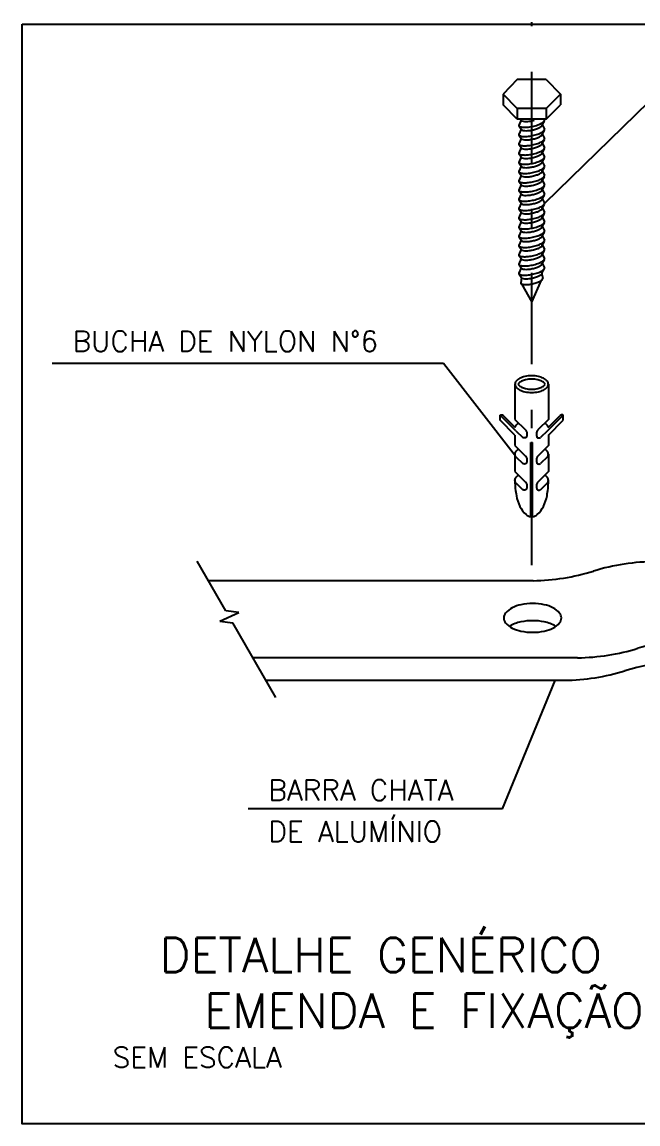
# Model space of a CAD drawing. Extents: x 0 to 11638, y -6007 to 0.
# Drawn here: x 11596.55 to 11599.92, y -5599.98 to -5593.94 of the extents above; entities that cross this region are included whole.
import ezdxf
from ezdxf.enums import TextEntityAlignment as Align

# ---------------------------------------------------------------- set-up
doc = ezdxf.new("R2010")
doc.units = 0
doc.linetypes.add('CONTINUO', pattern=[0])
doc.linetypes.add('DASHDOT', pattern=[1, 0.5, -0.25, 0, -0.25])
for name, color, linetype in [('ELE-BARRA CHATA ALUMÍNIO', 140, 'CONTINUOUS'), ('ELE-FIAÇÃO1', 7, 'CONTINUOUS'), ('ELE-LINHA FINA', 9, 'CONTINUOUS'), ('ELE-TEXTOS', 7, 'CONTINUOUS')]:
    doc.layers.add(name, color=color, linetype=linetype)
doc.styles.add('ROMANS', font='romans.shx', dxfattribs={"height": 0.3})

msp = doc.modelspace()

# ---------------------------------------------------------------- linework, layer by layer
at = {"layer": 'ELE-BARRA CHATA ALUMÍNIO'}
for p, q in [((11599.3454, -5597.0022), (11597.5689, -5597.0022)), ((11599.5892, -5597.4244), (11597.8126, -5597.4244)), ((11599.5179, -5597.5479), (11597.8839, -5597.5479))]:
    msp.add_line(p, q, dxfattribs=at)
msp.add_lwpolyline([(11599.1856, -5597.2062, 0.174705), (11599.1952, -5597.2328, 0.104203), (11599.2317, -5597.2618, 0.064948), (11599.2793, -5597.2784, 0.051099), (11599.343, -5597.2849, 0.051099), (11599.4066, -5597.2784, 0.064948), (11599.4543, -5597.2618, 0.104203), (11599.4908, -5597.2328, 0.174705), (11599.5004, -5597.2062, 0.174705), (11599.4908, -5597.1795, 0.104203), (11599.4543, -5597.1505, 0.064948), (11599.4066, -5597.134, 0.051099), (11599.343, -5597.1275, 0.051099), (11599.2793, -5597.134, 0.064948), (11599.2317, -5597.1505, 0.104203), (11599.1952, -5597.1795, 0.174705)], format="xyb", close=True, dxfattribs=at)
msp.add_lwpolyline([(11599.4693, -5597.2528, 0.087216), (11599.4066, -5597.2278, 0.051099), (11599.343, -5597.2213, 0.051099), (11599.2793, -5597.2278, 0.087216), (11599.2166, -5597.2528, 0.104203)], format="xyb", dxfattribs=at)
for centre, radius, start, end in [((11600.0167, -5598.0449), 1.1466, 90, 107.31564), ((11599.3267, -5595.8092), 1.1932, 270.90046, 286.99609), ((11600.2605, -5598.4671), 1.1466, 90, 107.31564), ((11599.5704, -5596.2314), 1.1932, 270.90046, 286.99609), ((11600.1892, -5598.5905), 1.1466, 93.90959, 107.31564), ((11599.4992, -5596.3548), 1.1932, 270.90046, 286.99609)]:
    msp.add_arc(centre, radius, start, end, dxfattribs=at)
at = {"layer": 'ELE-FIAÇÃO1'}
for p, q in [((11596.5493, -5599.9768), (11596.5493, -5593.9547)), ((11599.4088, -5594.9351), (11600.051, -5594.3093)), ((11598.8549, -5595.8135), (11596.714, -5595.8135)), ((11599.2486, -5596.3203), (11598.8549, -5595.8135)), ((11599.1783, -5598.2521), (11599.4658, -5597.5479)), ((11599.1783, -5598.2521), (11597.7862, -5598.2521))]:
    msp.add_line(p, q, dxfattribs=at)
at = {"layer": 'ELE-FIAÇÃO1', "linetype": 'CONTINUO'}
msp.add_lwpolyline([(11596.5493, -5593.9547), (11619.7647, -5593.9547), (11619.7647, -5599.9768), (11596.5493, -5599.9768)], close=True, dxfattribs=at)
at = {"layer": 'ELE-LINHA FINA', "linetype": 'DASHDOT'}
msp.add_line((11599.3378, -5596.9168), (11599.3378, -5593.9436), dxfattribs=at)
at = {"layer": 'ELE-LINHA FINA'}
for p, q in [((11599.2585, -5594.259), (11599.1814, -5594.3377)), ((11599.4171, -5594.259), (11599.2585, -5594.259)), ((11599.4171, -5594.259), (11599.4963, -5594.3377)), ((11599.2585, -5594.4164), (11599.1814, -5594.3377)), ((11599.1814, -5594.3377), (11599.1814, -5594.3976)), ((11599.4171, -5594.4164), (11599.4963, -5594.3377)), ((11599.4963, -5594.3377), (11599.4963, -5594.3976)), ((11599.2585, -5594.4763), (11599.1814, -5594.3976)), ((11599.4171, -5594.4164), (11599.2585, -5594.4164)), ((11599.2585, -5594.4164), (11599.2585, -5594.4763)), ((11599.4171, -5594.4763), (11599.4963, -5594.3976)), ((11599.4171, -5594.4164), (11599.4171, -5594.4763)), ((11599.4171, -5594.4763), (11599.2585, -5594.4763)), ((11599.2796, -5594.4794), (11599.2667, -5594.5094)), ((11599.4062, -5594.4866), (11599.3959, -5594.5053)), ((11599.3959, -5594.5053), (11599.4087, -5594.5299)), ((11599.2796, -5594.53), (11599.2667, -5594.56)), ((11599.27, -5594.5141), (11599.2796, -5594.53)), ((11599.27, -5594.5647), (11599.2796, -5594.5806)), ((11599.4062, -5594.5372), (11599.3959, -5594.556)), ((11599.3959, -5594.556), (11599.4087, -5594.5805)), ((11599.2796, -5594.5806), (11599.2667, -5594.6107)), ((11599.2796, -5594.6313), (11599.2667, -5594.6613)), ((11599.27, -5594.6154), (11599.2796, -5594.6313)), ((11599.4062, -5594.5879), (11599.3959, -5594.6066)), ((11599.3959, -5594.6066), (11599.4087, -5594.6311)), ((11599.2796, -5594.6819), (11599.2667, -5594.7119)), ((11599.27, -5594.666), (11599.2796, -5594.6819)), ((11599.4062, -5594.6385), (11599.3959, -5594.6572)), ((11599.3959, -5594.6572), (11599.4087, -5594.6817)), ((11599.4062, -5594.6891), (11599.3959, -5594.7078)), ((11599.2796, -5594.7325), (11599.2667, -5594.7625)), ((11599.27, -5594.7166), (11599.2796, -5594.7325)), ((11599.3959, -5594.7078), (11599.4087, -5594.7323)), ((11599.4062, -5594.7397), (11599.3959, -5594.7584)), ((11599.2796, -5594.7831), (11599.2667, -5594.8131)), ((11599.27, -5594.7672), (11599.2796, -5594.7831)), ((11599.3959, -5594.7584), (11599.4087, -5594.7829)), ((11599.4062, -5594.7903), (11599.3959, -5594.809)), ((11599.3959, -5594.809), (11599.4087, -5594.8336)), ((11599.2796, -5594.8337), (11599.2667, -5594.8637)), ((11599.27, -5594.8178), (11599.2796, -5594.8337)), ((11599.27, -5594.8684), (11599.2796, -5594.8843)), ((11599.4062, -5594.8409), (11599.3959, -5594.8596)), ((11599.3959, -5594.8596), (11599.4087, -5594.8842)), ((11599.2796, -5594.8843), (11599.2667, -5594.9143)), ((11599.2796, -5594.9349), (11599.2667, -5594.9649)), ((11599.27, -5594.919), (11599.2796, -5594.9349)), ((11599.4062, -5594.8915), (11599.3959, -5594.9102)), ((11599.3959, -5594.9102), (11599.4087, -5594.9348)), ((11599.2796, -5594.9855), (11599.2667, -5595.0155)), ((11599.27, -5594.9696), (11599.2796, -5594.9855)), ((11599.4062, -5594.9421), (11599.3959, -5594.9608)), ((11599.3959, -5594.9608), (11599.4087, -5594.9854)), ((11599.4062, -5594.9928), (11599.3959, -5595.0115)), ((11599.2796, -5595.0362), (11599.2667, -5595.0662)), ((11599.27, -5595.0203), (11599.2796, -5595.0362)), ((11599.3959, -5595.0115), (11599.4087, -5595.036)), ((11599.4062, -5595.0434), (11599.3959, -5595.0621)), ((11599.2796, -5595.0868), (11599.2667, -5595.1168)), ((11599.27, -5595.0709), (11599.2796, -5595.0868)), ((11599.3959, -5595.0621), (11599.4087, -5595.0866)), ((11599.4062, -5595.094), (11599.3959, -5595.1127)), ((11599.3959, -5595.1127), (11599.4087, -5595.1372)), ((11599.2796, -5595.1374), (11599.2667, -5595.1674)), ((11599.27, -5595.1215), (11599.2796, -5595.1374)), ((11599.27, -5595.1721), (11599.2796, -5595.188)), ((11599.4062, -5595.1446), (11599.3959, -5595.1633)), ((11599.3959, -5595.1633), (11599.4087, -5595.1878)), ((11599.2796, -5595.188), (11599.2667, -5595.218)), ((11599.27, -5595.2227), (11599.2796, -5595.2386)), ((11599.4062, -5595.1952), (11599.3959, -5595.2139)), ((11599.3959, -5595.2139), (11599.4087, -5595.2384)), ((11599.2796, -5595.2386), (11599.2667, -5595.2686)), ((11599.2796, -5595.2892), (11599.2667, -5595.3192)), ((11599.27, -5595.2733), (11599.2796, -5595.2892)), ((11599.4062, -5595.2458), (11599.3959, -5595.2645)), ((11599.3959, -5595.2645), (11599.4087, -5595.2891)), ((11599.2692, -5595.3234), (11599.2796, -5595.3412)), ((11599.2816, -5595.3446), (11599.2776, -5595.372)), ((11599.3378, -5595.4768), (11599.392, -5595.357)), ((11599.3924, -5595.324), (11599.3991, -5595.3462)), ((11599.3959, -5595.3165), (11599.4045, -5595.2982)), ((11599.2819, -5595.3768), (11599.3378, -5595.4768)), ((11599.2464, -5595.9262), (11599.2464, -5596.1191)), ((11599.4291, -5595.9262), (11599.4291, -5596.1191)), ((11599.1652, -5596.124), (11599.1652, -5596.0953)), ((11599.2513, -5596.1814), (11599.1652, -5596.0953)), ((11599.2464, -5596.2052), (11599.1652, -5596.124)), ((11599.2469, -5596.1627), (11599.1816, -5596.0973)), ((11599.2464, -5596.1191), (11599.3038, -5596.1765)), ((11599.4291, -5596.1191), (11599.3717, -5596.1765)), ((11599.4242, -5596.1814), (11599.5104, -5596.0953)), ((11599.4286, -5596.1627), (11599.494, -5596.0973)), ((11599.4291, -5596.2052), (11599.5104, -5596.124)), ((11599.5104, -5596.124), (11599.5104, -5596.0953)), ((11599.2513, -5596.1814), (11599.2887, -5596.2188)), ((11599.4242, -5596.1814), (11599.3868, -5596.2188)), ((11599.2464, -5596.2052), (11599.2464, -5596.2626)), ((11599.2464, -5596.2626), (11599.3055, -5596.3217)), ((11599.3327, -5596.6517), (11599.3327, -5596.2453)), ((11599.3327, -5596.2453), (11599.3428, -5596.2453)), ((11599.3428, -5596.6517), (11599.3428, -5596.2453)), ((11599.4291, -5596.2626), (11599.37, -5596.3217)), ((11599.4291, -5596.2052), (11599.4291, -5596.2626)), ((11599.2464, -5596.3102), (11599.2464, -5596.4053)), ((11599.4291, -5596.3102), (11599.4291, -5596.4053)), ((11599.2513, -5596.324), (11599.2887, -5596.3614)), ((11599.4242, -5596.324), (11599.3868, -5596.3614)), ((11599.2464, -5596.4053), (11599.3055, -5596.4644)), ((11599.4291, -5596.4053), (11599.37, -5596.4644)), ((11599.2513, -5596.4667), (11599.2887, -5596.504)), ((11599.4242, -5596.4667), (11599.3868, -5596.504)), ((11597.6645, -5597.1679), (11597.507, -5596.8951)), ((11597.7347, -5597.1771), (11597.6645, -5597.1679)), ((11597.6323, -5597.2238), (11597.7025, -5597.233)), ((11597.9383, -5597.642), (11597.7021, -5597.2329))]:
    msp.add_line(p, q, dxfattribs=at)
for points in [[(11599.2667, -5594.5094, 0.24548), (11599.2712, -5594.5148, 0.082009), (11599.2906, -5594.5195, 0.04047), (11599.3125, -5594.5193, 0.029714), (11599.3421, -5594.5148, 0.029714), (11599.3709, -5594.5069, 0.04047), (11599.391, -5594.4982, 0.082009), (11599.4068, -5594.486, 0.24548), (11599.4087, -5594.4793, 0.24548)], [(11599.2796, -5594.4794, 0.24548), (11599.2833, -5594.4839, 0.082009), (11599.2992, -5594.4877, 0.04047), (11599.3172, -5594.4875, 0.029714), (11599.3413, -5594.4838, 0.013189), (11599.3519, -5594.4813, 0.04047)], [(11599.2796, -5594.53, 0.24548), (11599.2833, -5594.5345, 0.082009), (11599.2992, -5594.5383, 0.04047), (11599.3172, -5594.5381, 0.029714), (11599.3413, -5594.5344, 0.029714), (11599.3649, -5594.528, 0.04047), (11599.3814, -5594.5208, 0.082009), (11599.3944, -5594.5109, 0.24548), (11599.3959, -5594.5053, 0.24548)], [(11599.2667, -5594.56, 0.24548), (11599.2712, -5594.5655, 0.082009), (11599.2906, -5594.5701, 0.04047), (11599.3125, -5594.5699, 0.029714), (11599.3421, -5594.5654, 0.029714), (11599.3709, -5594.5575, 0.04047), (11599.391, -5594.5488, 0.082009), (11599.4068, -5594.5366, 0.24548), (11599.4087, -5594.5299, 0.24548)], [(11599.2796, -5594.5806, 0.24548), (11599.2833, -5594.5851, 0.082009), (11599.2992, -5594.5889, 0.04047), (11599.3172, -5594.5887, 0.029714), (11599.3413, -5594.5851, 0.029714), (11599.3649, -5594.5786, 0.04047), (11599.3814, -5594.5714, 0.082009), (11599.3944, -5594.5615, 0.24548), (11599.3959, -5594.556, 0.24548)], [(11599.2667, -5594.6107, 0.24548), (11599.2712, -5594.6161, 0.082009), (11599.2906, -5594.6207, 0.04047), (11599.3125, -5594.6205, 0.029714), (11599.3421, -5594.616, 0.029714), (11599.3709, -5594.6081, 0.04047), (11599.391, -5594.5994, 0.082009), (11599.4068, -5594.5873, 0.24548), (11599.4087, -5594.5805, 0.24548)], [(11599.2667, -5594.6613, 0.24548), (11599.2712, -5594.6667, 0.082009), (11599.2906, -5594.6713, 0.04047), (11599.3125, -5594.6711, 0.029714), (11599.3421, -5594.6667, 0.029714), (11599.3709, -5594.6587, 0.04047), (11599.391, -5594.65, 0.082009), (11599.4068, -5594.6379, 0.24548), (11599.4087, -5594.6311, 0.24548)], [(11599.2796, -5594.6313, 0.24548), (11599.2833, -5594.6357, 0.082009), (11599.2992, -5594.6395, 0.04047), (11599.3172, -5594.6393, 0.029714), (11599.3413, -5594.6357, 0.029714), (11599.3649, -5594.6292, 0.04047), (11599.3814, -5594.622, 0.082009), (11599.3944, -5594.6121, 0.24548), (11599.3959, -5594.6066, 0.24548)], [(11599.2667, -5594.7119, 0.24548), (11599.2712, -5594.7173, 0.082009), (11599.2906, -5594.7219, 0.04047), (11599.3125, -5594.7217, 0.029714), (11599.3421, -5594.7173, 0.029714), (11599.3709, -5594.7093, 0.04047), (11599.391, -5594.7006, 0.082009), (11599.4068, -5594.6885, 0.24548), (11599.4087, -5594.6817, 0.24548)], [(11599.2796, -5594.6819, 0.24548), (11599.2833, -5594.6863, 0.082009), (11599.2992, -5594.6901, 0.04047), (11599.3172, -5594.6899, 0.029714), (11599.3413, -5594.6863, 0.029714), (11599.3649, -5594.6798, 0.04047), (11599.3814, -5594.6726, 0.082009), (11599.3944, -5594.6627, 0.24548), (11599.3959, -5594.6572, 0.24548)], [(11599.2667, -5594.7625, 0.24548), (11599.2712, -5594.7679, 0.082009), (11599.2906, -5594.7725, 0.04047), (11599.3125, -5594.7723, 0.029714), (11599.3421, -5594.7679, 0.029714), (11599.3709, -5594.7599, 0.04047), (11599.391, -5594.7512, 0.082009), (11599.4068, -5594.7391, 0.24548), (11599.4087, -5594.7323, 0.24548)], [(11599.2796, -5594.7325, 0.24548), (11599.2833, -5594.7369, 0.082009), (11599.2992, -5594.7407, 0.04047), (11599.3172, -5594.7405, 0.029714), (11599.3413, -5594.7369, 0.029714), (11599.3649, -5594.7304, 0.04047), (11599.3814, -5594.7233, 0.082009), (11599.3944, -5594.7133, 0.24548), (11599.3959, -5594.7078, 0.24548)], [(11599.2667, -5594.8131, 0.24548), (11599.2712, -5594.8185, 0.082009), (11599.2906, -5594.8232, 0.04047), (11599.3125, -5594.8229, 0.029714), (11599.3421, -5594.8185, 0.029714), (11599.3709, -5594.8106, 0.04047), (11599.391, -5594.8018, 0.082009), (11599.4068, -5594.7897, 0.24548), (11599.4087, -5594.7829, 0.24548)], [(11599.2796, -5594.7831, 0.24548), (11599.2833, -5594.7875, 0.082009), (11599.2992, -5594.7913, 0.04047), (11599.3172, -5594.7912, 0.029714), (11599.3413, -5594.7875, 0.029714), (11599.3649, -5594.781, 0.04047), (11599.3814, -5594.7739, 0.082009), (11599.3944, -5594.7639, 0.24548), (11599.3959, -5594.7584, 0.24548)], [(11599.2796, -5594.8337, 0.24548), (11599.2833, -5594.8381, 0.082009), (11599.2992, -5594.8419, 0.04047), (11599.3172, -5594.8418, 0.029714), (11599.3413, -5594.8381, 0.029714), (11599.3649, -5594.8316, 0.04047), (11599.3814, -5594.8245, 0.082009), (11599.3944, -5594.8145, 0.24548), (11599.3959, -5594.809, 0.24548)], [(11599.2667, -5594.8637, 0.24548), (11599.2712, -5594.8691, 0.082009), (11599.2906, -5594.8738, 0.04047), (11599.3125, -5594.8736, 0.029714), (11599.3421, -5594.8691, 0.029714), (11599.3709, -5594.8612, 0.04047), (11599.391, -5594.8524, 0.082009), (11599.4068, -5594.8403, 0.24548), (11599.4087, -5594.8336, 0.24548)], [(11599.2796, -5594.8843, 0.24548), (11599.2833, -5594.8887, 0.082009), (11599.2992, -5594.8926, 0.04047), (11599.3172, -5594.8924, 0.029714), (11599.3413, -5594.8887, 0.029714), (11599.3649, -5594.8822, 0.04047), (11599.3814, -5594.8751, 0.082009), (11599.3944, -5594.8652, 0.24548), (11599.3959, -5594.8596, 0.24548)], [(11599.2667, -5594.9143, 0.24548), (11599.2712, -5594.9197, 0.082009), (11599.2906, -5594.9244, 0.04047), (11599.3125, -5594.9242, 0.029714), (11599.3421, -5594.9197, 0.029714), (11599.3709, -5594.9118, 0.04047), (11599.391, -5594.9031, 0.082009), (11599.4068, -5594.8909, 0.24548), (11599.4087, -5594.8842, 0.24548)], [(11599.2667, -5594.9649, 0.24548), (11599.2712, -5594.9703, 0.082009), (11599.2906, -5594.975, 0.04047), (11599.3125, -5594.9748, 0.029714), (11599.3421, -5594.9703, 0.029714), (11599.3709, -5594.9624, 0.04047), (11599.391, -5594.9537, 0.082009), (11599.4068, -5594.9415, 0.24548), (11599.4087, -5594.9348, 0.24548)], [(11599.2796, -5594.9349, 0.24548), (11599.2833, -5594.9394, 0.082009), (11599.2992, -5594.9432, 0.04047), (11599.3172, -5594.943, 0.029714), (11599.3413, -5594.9393, 0.029714), (11599.3649, -5594.9328, 0.04047), (11599.3814, -5594.9257, 0.082009), (11599.3944, -5594.9158, 0.24548), (11599.3959, -5594.9102, 0.24548)], [(11599.2667, -5595.0155, 0.24548), (11599.2712, -5595.021, 0.082009), (11599.2906, -5595.0256, 0.04047), (11599.3125, -5595.0254, 0.029714), (11599.3421, -5595.0209, 0.029714), (11599.3709, -5595.013, 0.04047), (11599.391, -5595.0043, 0.082009), (11599.4068, -5594.9921, 0.24548), (11599.4087, -5594.9854, 0.24548)], [(11599.2796, -5594.9855, 0.24548), (11599.2833, -5594.99, 0.082009), (11599.2992, -5594.9938, 0.04047), (11599.3172, -5594.9936, 0.029714), (11599.3413, -5594.99, 0.029714), (11599.3649, -5594.9835, 0.04047), (11599.3814, -5594.9763, 0.082009), (11599.3944, -5594.9664, 0.24548), (11599.3959, -5594.9608, 0.24548)], [(11599.2667, -5595.0662, 0.24548), (11599.2712, -5595.0716, 0.082009), (11599.2906, -5595.0762, 0.04047), (11599.3125, -5595.076, 0.029714), (11599.3421, -5595.0715, 0.029714), (11599.3709, -5595.0636, 0.04047), (11599.391, -5595.0549, 0.082009), (11599.4068, -5595.0428, 0.24548), (11599.4087, -5595.036, 0.24548)], [(11599.2796, -5595.0362, 0.24548), (11599.2833, -5595.0406, 0.082009), (11599.2992, -5595.0444, 0.04047), (11599.3172, -5595.0442, 0.029714), (11599.3413, -5595.0406, 0.029714), (11599.3649, -5595.0341, 0.04047), (11599.3814, -5595.0269, 0.082009), (11599.3944, -5595.017, 0.24548), (11599.3959, -5595.0115, 0.24548)], [(11599.2667, -5595.1168, 0.24548), (11599.2712, -5595.1222, 0.082009), (11599.2906, -5595.1268, 0.04047), (11599.3125, -5595.1266, 0.029714), (11599.3421, -5595.1222, 0.029714), (11599.3709, -5595.1142, 0.04047), (11599.391, -5595.1055, 0.082009), (11599.4068, -5595.0934, 0.24548), (11599.4087, -5595.0866, 0.24548)], [(11599.2796, -5595.0868, 0.24548), (11599.2833, -5595.0912, 0.082009), (11599.2992, -5595.095, 0.04047), (11599.3172, -5595.0948, 0.029714), (11599.3413, -5595.0912, 0.029714), (11599.3649, -5595.0847, 0.04047), (11599.3814, -5595.0775, 0.082009), (11599.3944, -5595.0676, 0.24548), (11599.3959, -5595.0621, 0.24548)], [(11599.2796, -5595.1374, 0.24548), (11599.2833, -5595.1418, 0.082009), (11599.2992, -5595.1456, 0.04047), (11599.3172, -5595.1454, 0.029714), (11599.3413, -5595.1418, 0.029714), (11599.3649, -5595.1353, 0.04047), (11599.3814, -5595.1281, 0.082009), (11599.3944, -5595.1182, 0.24548), (11599.3959, -5595.1127, 0.24548)], [(11599.2667, -5595.1674, 0.24548), (11599.2712, -5595.1728, 0.082009), (11599.2906, -5595.1774, 0.04047), (11599.3125, -5595.1772, 0.029714), (11599.3421, -5595.1728, 0.029714), (11599.3709, -5595.1648, 0.04047), (11599.391, -5595.1561, 0.082009), (11599.4068, -5595.144, 0.24548), (11599.4087, -5595.1372, 0.24548)], [(11599.2796, -5595.188, 0.24548), (11599.2833, -5595.1924, 0.082009), (11599.2992, -5595.1962, 0.04047), (11599.3172, -5595.196, 0.029714), (11599.3413, -5595.1924, 0.029714), (11599.3649, -5595.1859, 0.04047), (11599.3814, -5595.1788, 0.082009), (11599.3944, -5595.1688, 0.24548), (11599.3959, -5595.1633, 0.24548)], [(11599.2667, -5595.218, 0.24548), (11599.2712, -5595.2234, 0.082009), (11599.2906, -5595.228, 0.04047), (11599.3125, -5595.2278, 0.029714), (11599.3421, -5595.2234, 0.029714), (11599.3709, -5595.2155, 0.04047), (11599.391, -5595.2067, 0.082009), (11599.4068, -5595.1946, 0.24548), (11599.4087, -5595.1878, 0.24548)], [(11599.2796, -5595.2386, 0.24548), (11599.2833, -5595.243, 0.082009), (11599.2992, -5595.2468, 0.04047), (11599.3172, -5595.2467, 0.029714), (11599.3413, -5595.243, 0.029714), (11599.3649, -5595.2365, 0.04047), (11599.3814, -5595.2294, 0.082009), (11599.3944, -5595.2194, 0.24548), (11599.3959, -5595.2139, 0.24548)], [(11599.2667, -5595.2686, 0.24548), (11599.2712, -5595.274, 0.082009), (11599.2906, -5595.2787, 0.04047), (11599.3125, -5595.2785, 0.029714), (11599.3421, -5595.274, 0.029714), (11599.3709, -5595.2661, 0.04047), (11599.391, -5595.2573, 0.082009), (11599.4068, -5595.2452, 0.24548), (11599.4087, -5595.2384, 0.24548)], [(11599.2667, -5595.3192, 0.24548), (11599.2712, -5595.3246, 0.082009), (11599.2906, -5595.3293, 0.04047), (11599.3125, -5595.3291, 0.029714), (11599.3421, -5595.3246, 0.029714), (11599.3709, -5595.3167, 0.04047), (11599.391, -5595.3079, 0.082009), (11599.4068, -5595.2958, 0.24548), (11599.4087, -5595.2891, 0.24548)], [(11599.2796, -5595.2892, 0.24548), (11599.2833, -5595.2936, 0.082009), (11599.2992, -5595.2974, 0.04047), (11599.3172, -5595.2973, 0.029714), (11599.3413, -5595.2936, 0.029714), (11599.3649, -5595.2871, 0.04047), (11599.3814, -5595.28, 0.082009), (11599.3944, -5595.27, 0.24548), (11599.3959, -5595.2645, 0.24548)], [(11599.2776, -5595.372, 0.24548), (11599.2815, -5595.3766, 0.082009), (11599.298, -5595.3806, 0.04047), (11599.3168, -5595.3804, 0.029714), (11599.3421, -5595.3766, 0.029714), (11599.3667, -5595.3698, 0.04047), (11599.3839, -5595.3623, 0.082009), (11599.3975, -5595.3519, 0.24548), (11599.3991, -5595.3462, 0.24548)], [(11599.2796, -5595.3412, 0.24548), (11599.2833, -5595.3456, 0.082009), (11599.2992, -5595.3494, 0.04047), (11599.3172, -5595.3492, 0.029714), (11599.3413, -5595.3456, 0.029714), (11599.3649, -5595.3391, 0.04047), (11599.3814, -5595.3319, 0.082009), (11599.3944, -5595.322, 0.24548), (11599.3959, -5595.3165, 0.24548)], [(11599.2469, -5596.1627, -0.122515), (11599.252, -5596.1521, -0.074458), (11599.2665, -5596.1392, -0.064948)], [(11599.4286, -5596.1627, 0.122515), (11599.4235, -5596.1521, 0.074458), (11599.4091, -5596.1392, 0.064948)], [(11599.2464, -5596.3102, -0.174705), (11599.252, -5596.2947, -0.074458), (11599.2665, -5596.2818, -0.064948)], [(11599.252, -5596.3257, -0.174705), (11599.2464, -5596.3102, -0.174705)], [(11599.2513, -5596.324, -0.021127), (11599.25, -5596.3229, -0.170198)], [(11599.4291, -5596.3102, 0.174705), (11599.4235, -5596.2947, 0.074458), (11599.4091, -5596.2818, 0.064948)], [(11599.4235, -5596.3257, 0.174705), (11599.4291, -5596.3102, 0.174705)], [(11599.4242, -5596.324, 0.021127), (11599.4255, -5596.3229, 0.170198)], [(11599.2464, -5596.4528, -0.174705), (11599.252, -5596.4374, -0.074458), (11599.2665, -5596.4244, -0.064948)], [(11599.4291, -5596.4528, 0.174705), (11599.4235, -5596.4374, 0.074458), (11599.4091, -5596.4244, 0.064948)], [(11599.2464, -5596.4501, 0.005298), (11599.2463, -5596.4587, 0.048405), (11599.2539, -5596.5371, 0.062165), (11599.2731, -5596.5954, 0.102796), (11599.3072, -5596.6405, 0.153617), (11599.3327, -5596.6517, 0.181773)], [(11599.25, -5596.4655, -0.138405), (11599.2464, -5596.4528, -0.174705)], [(11599.2513, -5596.4667, -0.021127), (11599.25, -5596.4655, -0.170198)], [(11599.3428, -5596.6517, 0.153617), (11599.3683, -5596.6405, 0.102796), (11599.4024, -5596.5954, 0.062165), (11599.4216, -5596.5371, 0.048405), (11599.4292, -5596.4587, 0.005298), (11599.4291, -5596.4501, 0.062165)], [(11599.4235, -5596.4683, 0.174705), (11599.4291, -5596.4528, 0.174705)], [(11599.4242, -5596.4667, 0.021127), (11599.4255, -5596.4655, 0.170198)]]:
    msp.add_lwpolyline(points, format="xyb", dxfattribs=at)
for points in [[(11599.4291, -5595.9262, 0.174705), (11599.4235, -5595.9108, 0.104203), (11599.4024, -5595.8939, 0.064948), (11599.3747, -5595.8844, 0.051099), (11599.3378, -5595.8806, 0.051099), (11599.3008, -5595.8844, 0.064948), (11599.2732, -5595.8939, 0.104203), (11599.252, -5595.9108, 0.174705), (11599.2464, -5595.9262, 0.174705), (11599.252, -5595.9417, 0.104203), (11599.2732, -5595.9585, 0.064948), (11599.3008, -5595.9681, 0.051099), (11599.3378, -5595.9719, 0.051099), (11599.3747, -5595.9681, 0.064948), (11599.4024, -5595.9585, 0.104203), (11599.4235, -5595.9417, 0.174705)], [(11599.4108, -5595.9262, 0.174705), (11599.4095, -5595.9224, 0.104203), (11599.3942, -5595.9103, 0.064948), (11599.371, -5595.9022, 0.051099), (11599.3378, -5595.8988, 0.051099), (11599.3045, -5595.9022, 0.064948), (11599.2813, -5595.9103, 0.104203), (11599.2661, -5595.9224, 0.174705), (11599.2647, -5595.9262, 0.174705), (11599.2661, -5595.9301, 0.104203), (11599.2813, -5595.9422, 0.064948), (11599.3045, -5595.9502, 0.051099), (11599.3378, -5595.9537, 0.051099), (11599.371, -5595.9502, 0.064948), (11599.3942, -5595.9422, 0.104203), (11599.4095, -5595.9301, 0.174705)]]:
    msp.add_lwpolyline(points, format="xyb", close=True, dxfattribs=at)
for points in [[(11599.1652, -5596.0953), (11599.1693, -5596.0936), (11599.1755, -5596.0944), (11599.1816, -5596.0973)], [(11599.5104, -5596.0953), (11599.5062, -5596.0936), (11599.5, -5596.0944), (11599.494, -5596.0973)], [(11599.3038, -5596.1765), (11599.305, -5596.1784), (11599.3061, -5596.18), (11599.307, -5596.1815), (11599.3077, -5596.1829), (11599.3084, -5596.1841), (11599.3089, -5596.1852), (11599.3094, -5596.1862), (11599.3098, -5596.1871), (11599.3102, -5596.188), (11599.3105, -5596.1887), (11599.3107, -5596.1895), (11599.311, -5596.1902), (11599.3112, -5596.1909), (11599.3113, -5596.1916), (11599.3115, -5596.1923), (11599.3116, -5596.1929), (11599.3117, -5596.1937), (11599.3118, -5596.1944), (11599.3119, -5596.1952), (11599.312, -5596.196), (11599.3121, -5596.1968), (11599.3121, -5596.1976), (11599.3121, -5596.1985), (11599.3121, -5596.1993), (11599.3121, -5596.2002), (11599.312, -5596.201), (11599.312, -5596.2019), (11599.3119, -5596.2028), (11599.3118, -5596.2037), (11599.3116, -5596.2045), (11599.3115, -5596.2054), (11599.3114, -5596.2062), (11599.3113, -5596.2071), (11599.3111, -5596.2079), (11599.311, -5596.2087), (11599.3108, -5596.2095), (11599.3107, -5596.2102), (11599.3105, -5596.211), (11599.3103, -5596.2117), (11599.3101, -5596.2124), (11599.3099, -5596.2131), (11599.3097, -5596.2138), (11599.3094, -5596.2145), (11599.3091, -5596.2151), (11599.3088, -5596.2157), (11599.3085, -5596.2163), (11599.3081, -5596.2168), (11599.3078, -5596.2173), (11599.3074, -5596.2177), (11599.307, -5596.2182), (11599.3066, -5596.2185), (11599.3062, -5596.2189), (11599.3058, -5596.2192), (11599.3053, -5596.2194), (11599.3049, -5596.2197), (11599.3044, -5596.2199), (11599.304, -5596.2201), (11599.3035, -5596.2202), (11599.303, -5596.2203), (11599.3025, -5596.2205), (11599.3019, -5596.2206), (11599.3013, -5596.2207), (11599.3006, -5596.2207), (11599.2998, -5596.2208), (11599.2989, -5596.2209), (11599.298, -5596.2209), (11599.2969, -5596.2209), (11599.2956, -5596.2208), (11599.2942, -5596.2205), (11599.2926, -5596.2201), (11599.2907, -5596.2196), (11599.2887, -5596.2188)], [(11599.3717, -5596.1765), (11599.3705, -5596.1784), (11599.3695, -5596.18), (11599.3686, -5596.1815), (11599.3678, -5596.1829), (11599.3671, -5596.1841), (11599.3666, -5596.1852), (11599.3661, -5596.1862), (11599.3657, -5596.1871), (11599.3654, -5596.188), (11599.3651, -5596.1887), (11599.3648, -5596.1895), (11599.3646, -5596.1902), (11599.3644, -5596.1909), (11599.3642, -5596.1916), (11599.364, -5596.1923), (11599.3639, -5596.1929), (11599.3638, -5596.1937), (11599.3637, -5596.1944), (11599.3636, -5596.1952), (11599.3635, -5596.196), (11599.3634, -5596.1968), (11599.3634, -5596.1976), (11599.3634, -5596.1985), (11599.3634, -5596.1993), (11599.3634, -5596.2002), (11599.3635, -5596.201), (11599.3636, -5596.2019), (11599.3637, -5596.2028), (11599.3638, -5596.2037), (11599.3639, -5596.2045), (11599.364, -5596.2054), (11599.3641, -5596.2062), (11599.3643, -5596.2071), (11599.3644, -5596.2079), (11599.3645, -5596.2087), (11599.3647, -5596.2095), (11599.3648, -5596.2102), (11599.365, -5596.211), (11599.3652, -5596.2117), (11599.3654, -5596.2124), (11599.3656, -5596.2131), (11599.3659, -5596.2138), (11599.3661, -5596.2145), (11599.3664, -5596.2151), (11599.3667, -5596.2157), (11599.3671, -5596.2163), (11599.3674, -5596.2168), (11599.3678, -5596.2173), (11599.3681, -5596.2177), (11599.3685, -5596.2182), (11599.3689, -5596.2185), (11599.3693, -5596.2189), (11599.3698, -5596.2192), (11599.3702, -5596.2194), (11599.3706, -5596.2197), (11599.3711, -5596.2199), (11599.3715, -5596.2201), (11599.372, -5596.2202), (11599.3725, -5596.2203), (11599.373, -5596.2205), (11599.3736, -5596.2206), (11599.3742, -5596.2207), (11599.3749, -5596.2207), (11599.3757, -5596.2208), (11599.3766, -5596.2209), (11599.3776, -5596.2209), (11599.3787, -5596.2209), (11599.3799, -5596.2208), (11599.3813, -5596.2205), (11599.3829, -5596.2201), (11599.3848, -5596.2196), (11599.3868, -5596.2188)], [(11599.3038, -5596.3191), (11599.305, -5596.321), (11599.3061, -5596.3226), (11599.307, -5596.3241), (11599.3077, -5596.3255), (11599.3084, -5596.3267), (11599.3089, -5596.3278), (11599.3094, -5596.3288), (11599.3098, -5596.3297), (11599.3102, -5596.3306), (11599.3105, -5596.3314), (11599.3107, -5596.3321), (11599.311, -5596.3328), (11599.3112, -5596.3335), (11599.3113, -5596.3342), (11599.3115, -5596.3349), (11599.3116, -5596.3356), (11599.3117, -5596.3363), (11599.3118, -5596.337), (11599.3119, -5596.3378), (11599.312, -5596.3386), (11599.3121, -5596.3394), (11599.3121, -5596.3402), (11599.3121, -5596.3411), (11599.3121, -5596.3419), (11599.3121, -5596.3428), (11599.312, -5596.3437), (11599.312, -5596.3445), (11599.3119, -5596.3454), (11599.3118, -5596.3463), (11599.3116, -5596.3472), (11599.3115, -5596.348), (11599.3114, -5596.3489), (11599.3113, -5596.3497), (11599.3111, -5596.3505), (11599.311, -5596.3513), (11599.3108, -5596.3521), (11599.3107, -5596.3529), (11599.3105, -5596.3536), (11599.3103, -5596.3543), (11599.3101, -5596.3551), (11599.3099, -5596.3558), (11599.3097, -5596.3564), (11599.3094, -5596.3571), (11599.3091, -5596.3577), (11599.3088, -5596.3583), (11599.3085, -5596.3589), (11599.3081, -5596.3594), (11599.3078, -5596.3599), (11599.3074, -5596.3604), (11599.307, -5596.3608), (11599.3066, -5596.3612), (11599.3062, -5596.3615), (11599.3058, -5596.3618), (11599.3053, -5596.3621), (11599.3049, -5596.3623), (11599.3044, -5596.3625), (11599.304, -5596.3627), (11599.3035, -5596.3628), (11599.303, -5596.363), (11599.3025, -5596.3631), (11599.3019, -5596.3632), (11599.3013, -5596.3633), (11599.3006, -5596.3634), (11599.2998, -5596.3634), (11599.2989, -5596.3635), (11599.298, -5596.3635), (11599.2969, -5596.3635), (11599.2956, -5596.3634), (11599.2942, -5596.3632), (11599.2926, -5596.3628), (11599.2907, -5596.3622), (11599.2887, -5596.3614)], [(11599.3717, -5596.3191), (11599.3705, -5596.321), (11599.3695, -5596.3226), (11599.3686, -5596.3241), (11599.3678, -5596.3255), (11599.3671, -5596.3267), (11599.3666, -5596.3278), (11599.3661, -5596.3288), (11599.3657, -5596.3297), (11599.3654, -5596.3306), (11599.3651, -5596.3314), (11599.3648, -5596.3321), (11599.3646, -5596.3328), (11599.3644, -5596.3335), (11599.3642, -5596.3342), (11599.364, -5596.3349), (11599.3639, -5596.3356), (11599.3638, -5596.3363), (11599.3637, -5596.337), (11599.3636, -5596.3378), (11599.3635, -5596.3386), (11599.3634, -5596.3394), (11599.3634, -5596.3402), (11599.3634, -5596.3411), (11599.3634, -5596.3419), (11599.3634, -5596.3428), (11599.3635, -5596.3437), (11599.3636, -5596.3445), (11599.3637, -5596.3454), (11599.3638, -5596.3463), (11599.3639, -5596.3472), (11599.364, -5596.348), (11599.3641, -5596.3489), (11599.3643, -5596.3497), (11599.3644, -5596.3505), (11599.3645, -5596.3513), (11599.3647, -5596.3521), (11599.3648, -5596.3529), (11599.365, -5596.3536), (11599.3652, -5596.3543), (11599.3654, -5596.3551), (11599.3656, -5596.3558), (11599.3659, -5596.3564), (11599.3661, -5596.3571), (11599.3664, -5596.3577), (11599.3667, -5596.3583), (11599.3671, -5596.3589), (11599.3674, -5596.3594), (11599.3678, -5596.3599), (11599.3681, -5596.3604), (11599.3685, -5596.3608), (11599.3689, -5596.3612), (11599.3693, -5596.3615), (11599.3698, -5596.3618), (11599.3702, -5596.3621), (11599.3706, -5596.3623), (11599.3711, -5596.3625), (11599.3715, -5596.3627), (11599.372, -5596.3628), (11599.3725, -5596.363), (11599.373, -5596.3631), (11599.3736, -5596.3632), (11599.3742, -5596.3633), (11599.3749, -5596.3634), (11599.3757, -5596.3634), (11599.3766, -5596.3635), (11599.3776, -5596.3635), (11599.3787, -5596.3635), (11599.3799, -5596.3634), (11599.3813, -5596.3632), (11599.3829, -5596.3628), (11599.3848, -5596.3622), (11599.3868, -5596.3614)], [(11599.3038, -5596.4618), (11599.305, -5596.4636), (11599.3061, -5596.4653), (11599.307, -5596.4668), (11599.3077, -5596.4681), (11599.3084, -5596.4693), (11599.3089, -5596.4704), (11599.3094, -5596.4714), (11599.3098, -5596.4724), (11599.3102, -5596.4732), (11599.3105, -5596.474), (11599.3107, -5596.4747), (11599.311, -5596.4755), (11599.3112, -5596.4761), (11599.3113, -5596.4768), (11599.3115, -5596.4775), (11599.3116, -5596.4782), (11599.3117, -5596.4789), (11599.3118, -5596.4797), (11599.3119, -5596.4804), (11599.312, -5596.4812), (11599.3121, -5596.482), (11599.3121, -5596.4829), (11599.3121, -5596.4837), (11599.3121, -5596.4846), (11599.3121, -5596.4854), (11599.312, -5596.4863), (11599.312, -5596.4872), (11599.3119, -5596.488), (11599.3118, -5596.4889), (11599.3116, -5596.4898), (11599.3115, -5596.4906), (11599.3114, -5596.4915), (11599.3113, -5596.4923), (11599.3111, -5596.4931), (11599.311, -5596.4939), (11599.3108, -5596.4947), (11599.3107, -5596.4955), (11599.3105, -5596.4962), (11599.3103, -5596.497), (11599.3101, -5596.4977), (11599.3099, -5596.4984), (11599.3097, -5596.4991), (11599.3094, -5596.4997), (11599.3091, -5596.5003), (11599.3088, -5596.5009), (11599.3085, -5596.5015), (11599.3081, -5596.5021), (11599.3078, -5596.5025), (11599.3074, -5596.503), (11599.307, -5596.5034), (11599.3066, -5596.5038), (11599.3062, -5596.5041), (11599.3058, -5596.5044), (11599.3053, -5596.5047), (11599.3049, -5596.5049), (11599.3044, -5596.5051), (11599.304, -5596.5053), (11599.3035, -5596.5055), (11599.303, -5596.5056), (11599.3025, -5596.5057), (11599.3019, -5596.5058), (11599.3013, -5596.5059), (11599.3006, -5596.506), (11599.2998, -5596.5061), (11599.2989, -5596.5061), (11599.298, -5596.5062), (11599.2969, -5596.5061), (11599.2956, -5596.506), (11599.2942, -5596.5058), (11599.2926, -5596.5054), (11599.2907, -5596.5048), (11599.2887, -5596.504)], [(11599.3717, -5596.4618), (11599.3705, -5596.4636), (11599.3695, -5596.4653), (11599.3686, -5596.4668), (11599.3678, -5596.4681), (11599.3671, -5596.4693), (11599.3666, -5596.4704), (11599.3661, -5596.4714), (11599.3657, -5596.4724), (11599.3654, -5596.4732), (11599.3651, -5596.474), (11599.3648, -5596.4747), (11599.3646, -5596.4755), (11599.3644, -5596.4761), (11599.3642, -5596.4768), (11599.364, -5596.4775), (11599.3639, -5596.4782), (11599.3638, -5596.4789), (11599.3637, -5596.4797), (11599.3636, -5596.4804), (11599.3635, -5596.4812), (11599.3634, -5596.482), (11599.3634, -5596.4829), (11599.3634, -5596.4837), (11599.3634, -5596.4846), (11599.3634, -5596.4854), (11599.3635, -5596.4863), (11599.3636, -5596.4872), (11599.3637, -5596.488), (11599.3638, -5596.4889), (11599.3639, -5596.4898), (11599.364, -5596.4906), (11599.3641, -5596.4915), (11599.3643, -5596.4923), (11599.3644, -5596.4931), (11599.3645, -5596.4939), (11599.3647, -5596.4947), (11599.3648, -5596.4955), (11599.365, -5596.4962), (11599.3652, -5596.497), (11599.3654, -5596.4977), (11599.3656, -5596.4984), (11599.3659, -5596.4991), (11599.3661, -5596.4997), (11599.3664, -5596.5003), (11599.3667, -5596.5009), (11599.3671, -5596.5015), (11599.3674, -5596.5021), (11599.3678, -5596.5025), (11599.3681, -5596.503), (11599.3685, -5596.5034), (11599.3689, -5596.5038), (11599.3693, -5596.5041), (11599.3698, -5596.5044), (11599.3702, -5596.5047), (11599.3706, -5596.5049), (11599.3711, -5596.5051), (11599.3715, -5596.5053), (11599.372, -5596.5055), (11599.3725, -5596.5056), (11599.373, -5596.5057), (11599.3736, -5596.5058), (11599.3742, -5596.5059), (11599.3749, -5596.506), (11599.3757, -5596.5061), (11599.3766, -5596.5061), (11599.3776, -5596.5062), (11599.3787, -5596.5061), (11599.3799, -5596.506), (11599.3813, -5596.5058), (11599.3829, -5596.5054), (11599.3848, -5596.5048), (11599.3868, -5596.504)], [(11597.6323, -5597.2238), (11597.7347, -5597.1771)]]:
    msp.add_lwpolyline(points, dxfattribs=at)

# ---------------------------------------------------------------- texts
at = {"layer": 'ELE-TEXTOS', "style": 'ROMANS'}
for s, height, p in [('BUCHA DE NYLON N%%d6', 0.112434, (11596.8254, -5595.7477)), ('BARRA CHATA', 0.112506, (11597.8974, -5598.2049)), ('DE ALUMÍNIO', 0.112506, (11597.8974, -5598.4322)), ('SEM ESCALA', 0.1125, (11597.0449, -5599.6683))]:
    msp.add_text(s, height=height, dxfattribs=at).set_placement(p)
for s, p in [('DETALHE GENÉRICO ', (11598.576, -5599.0205)), ('EMENDA E FIXAÇÃO DE BARRA CHATA ', (11599.9458, -5599.3588))]:
    msp.add_text(s, height=0.1875, dxfattribs=at).set_placement(p, align=Align.MIDDLE)

doc.saveas('drawing.dxf')
